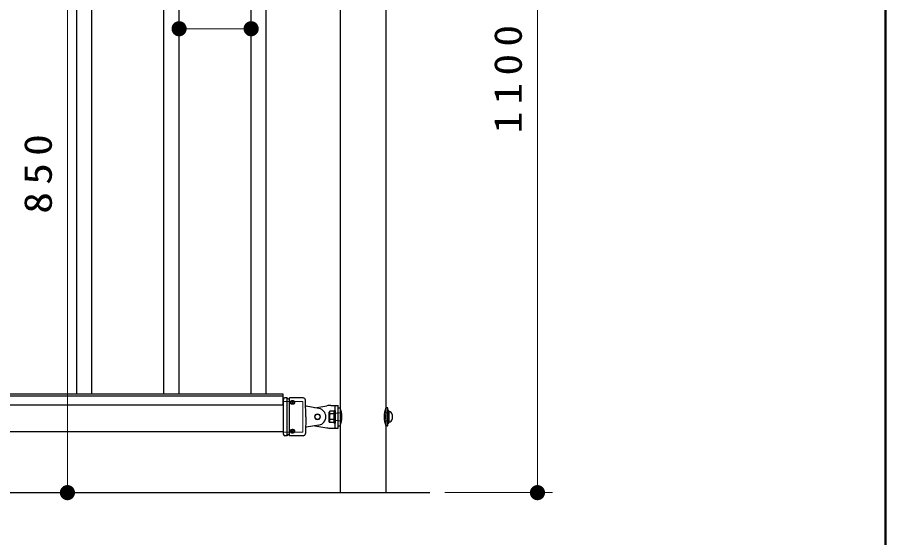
# Model space of a CAD drawing. Units: millimetres on the paper, scale 1:20. Extents: x -365 to 0, y 0 to 257.
# Drawn here: x -57.2 to 0, y 163.7 to 198 of the extents above; entities that cross this region are included whole.
import ezdxf

# ---------------------------------------------------------------- set-up
doc = ezdxf.new("R2010")
doc.units = ezdxf.units.MM
doc.linetypes.add('USER1', pattern=[4.5, 2.5, -2])
doc.layers.add('LY_1', color=4, linetype='Continuous', lineweight=25)
doc.layers.add('LY_3', color=7, linetype='Continuous', lineweight=13)
doc.styles.add('ＭＳ ゴシック', font='')
doc.styles.get('ＭＳ ゴシック').set_extended_font_data('MS Gothic')

# ---------------------------------------------------------------- blocks, each defined once
blk = doc.blocks.new('filled_dot')
at = {"color": 0, "linetype": 'Continuous', "lineweight": -2, "const_width": 1.25}
blk.add_lwpolyline([(-0.625, 0, 1), (0.625, 0, 1)], format="xyb", close=True, dxfattribs=at)

msp = doc.modelspace()

# ---------------------------------------------------------------- linework, layer by layer
at = {"layer": 'LY_1'}
for p, q in [((-32.943, 222.958), (-32.943, 166.708)), ((-35.968, 206.952), (-35.968, 166.708)), ((-36.068, 172.308), (-35.978, 172.308)), ((-35.968, 172.298), (-35.978, 172.308)), ((-32.943, 172.298), (-32.933, 172.308)), ((-32.843, 172.308), (-32.933, 172.308)), ((-36.093, 171.133), (-36.093, 172.283)), ((-32.818, 171.133), (-32.818, 172.283)), ((-36.068, 171.108), (-35.978, 171.108)), ((-35.968, 171.118), (-35.978, 171.108)), ((-32.943, 171.118), (-32.933, 171.108)), ((-32.843, 171.108), (-32.933, 171.108))]:
    msp.add_line(p, q, dxfattribs=at)
at = {"layer": 'LY_1', "color": 7, "lineweight": 13}
for p, q in [((-22.955, 221.708), (-22.955, 166.708)), ((-53.942, 166.708), (-53.942, 209.208)), ((-41.83, 197.296), (-46.58, 197.296)), ((-29.05, 166.708), (-21.955, 166.708))]:
    msp.add_line(p, q, dxfattribs=at)
at = {"layer": 'LY_1', "color": 40}
for p, q in [((-53.33, 173.233), (-53.33, 207.208)), ((-52.33, 173.233), (-52.33, 207.208)), ((-47.58, 173.233), (-47.58, 207.208)), ((-46.58, 173.233), (-46.58, 207.208)), ((-41.83, 173.233), (-41.83, 207.208)), ((-40.83, 173.233), (-40.83, 207.208))]:
    msp.add_line(p, q, dxfattribs=at)
at = {"layer": 'LY_1', "color": 190}
for p, q in [((-129.18, 173.233), (-39.73, 173.233)), ((-129.18, 173.083), (-39.73, 173.083)), ((-39.73, 173.233), (-39.73, 172.493)), ((-129.18, 172.493), (-39.73, 172.493)), ((-37.634, 172.299), (-36.839, 172.436)), ((-36.583, 172.458), (-36.093, 172.458)), ((-36.293, 170.958), (-36.293, 172.458)), ((-36.093, 170.958), (-36.093, 172.458)), ((-37.634, 171.118), (-36.839, 170.98)), ((-36.583, 170.958), (-36.093, 170.958))]:
    msp.add_line(p, q, dxfattribs=at)
at = {"layer": 'LY_1', "color": 94}
for p, q in [((-39.455, 172.958), (-39.605, 172.958)), ((-39.455, 170.458), (-39.455, 172.958)), ((-38.405, 172.958), (-39.305, 172.958)), ((-39.305, 170.458), (-39.305, 172.958)), ((-39.705, 170.558), (-39.705, 172.858)), ((-38.226, 171.708), (-38.255, 172.812)), ((-37.358, 172.25), (-38.204, 172.401)), ((-38.226, 171.708), (-38.255, 170.604)), ((-37.358, 171.167), (-38.204, 171.016)), ((-39.455, 170.458), (-39.605, 170.458)), ((-38.405, 170.458), (-39.305, 170.458))]:
    msp.add_line(p, q, dxfattribs=at)
at = {"layer": 'LY_1', "color": 21}
for p, q in [((-39.73, 172.708), (-39.705, 172.708)), ((-39.705, 170.708), (-129.205, 170.708))]:
    msp.add_line(p, q, dxfattribs=at)
at = {"layer": 'LY_1', "color": 94, "linetype": 'USER1', "lineweight": 13}
for p, q in [((-39.705, 172.721), (-38.43, 172.721)), ((-38.43, 170.696), (-38.43, 172.721)), ((-39.705, 170.696), (-38.43, 170.696))]:
    msp.add_line(p, q, dxfattribs=at)
at = {"layer": 'LY_1', "linetype": 'USER1', "lineweight": 13}
for p, q in [((-35.968, 171.708), (-35.968, 172.298)), ((-32.943, 171.708), (-32.943, 172.298)), ((-36.293, 171.958), (-36.093, 171.958)), ((-36.093, 171.971), (-35.968, 171.971)), ((-32.818, 171.971), (-32.943, 171.971)), ((-36.293, 171.458), (-36.093, 171.458)), ((-36.093, 171.446), (-35.968, 171.446)), ((-35.968, 171.118), (-35.968, 171.708)), ((-32.943, 171.118), (-32.943, 171.708)), ((-32.818, 171.446), (-32.943, 171.446))]:
    msp.add_line(p, q, dxfattribs=at)
at = {"layer": 'LY_1', "color": 7}
for p, q in [((-36.641, 172.084), (-36.678, 172.021)), ((-36.678, 171.396), (-36.678, 172.021)), ((-36.353, 172.084), (-36.641, 172.084)), ((-36.353, 171.896), (-36.641, 171.896)), ((-36.353, 172.133), (-36.293, 172.133)), ((-36.353, 171.283), (-36.353, 172.133)), ((-36.353, 172.084), (-36.353, 171.333)), ((-36.293, 172.133), (-36.293, 171.283)), ((-32.758, 172.133), (-32.818, 172.133)), ((-32.818, 172.133), (-32.818, 171.283)), ((-32.758, 171.283), (-32.758, 172.133)), ((-36.641, 171.333), (-36.678, 171.396)), ((-36.353, 171.521), (-36.641, 171.521)), ((-36.353, 171.333), (-36.641, 171.333)), ((-36.293, 171.283), (-36.353, 171.283)), ((-32.818, 171.283), (-32.758, 171.283)), ((-137.455, 166.708), (-30.05, 166.708))]:
    msp.add_line(p, q, dxfattribs=at)
at = {"layer": 'LY_1', "color": 131}
for p, q in [((-32.738, 172.058), (-32.758, 172.058)), ((-32.758, 172.058), (-32.758, 171.358)), ((-32.538, 171.858), (-32.538, 171.558)), ((-32.738, 171.358), (-32.758, 171.358))]:
    msp.add_line(p, q, dxfattribs=at)
at = {"layer": 'LY_1', "color": 94}
for points in [[(-39.268, 172.658), (-39.267, 172.649), (-39.265, 172.64), (-39.262, 172.631), (-39.258, 172.622), (-39.252, 172.614), (-39.246, 172.606), (-39.238, 172.598), (-39.23, 172.591), (-39.22, 172.584), (-39.21, 172.578), (-39.198, 172.572), (-39.186, 172.567), (-39.174, 172.563), (-39.161, 172.56), (-39.147, 172.557), (-39.133, 172.555), (-39.119, 172.554), (-39.105, 172.553), (-39.091, 172.554), (-39.077, 172.555), (-39.063, 172.557), (-39.05, 172.56), (-39.036, 172.563), (-39.024, 172.567), (-39.012, 172.572), (-39.001, 172.578), (-38.99, 172.584), (-38.981, 172.591), (-38.972, 172.598), (-38.964, 172.606), (-38.958, 172.614), (-38.952, 172.622), (-38.948, 172.631), (-38.945, 172.64), (-38.943, 172.649), (-38.943, 172.658), (-38.943, 172.667), (-38.945, 172.676), (-38.948, 172.685), (-38.952, 172.694), (-38.958, 172.702), (-38.964, 172.71), (-38.972, 172.718), (-38.981, 172.725), (-38.99, 172.732), (-39.001, 172.738), (-39.012, 172.743), (-39.024, 172.748), (-39.036, 172.752), (-39.05, 172.756), (-39.063, 172.759), (-39.077, 172.761), (-39.091, 172.762), (-39.105, 172.762), (-39.119, 172.762), (-39.133, 172.761), (-39.147, 172.759), (-39.161, 172.756), (-39.174, 172.752), (-39.186, 172.748), (-39.198, 172.743), (-39.21, 172.738), (-39.22, 172.732), (-39.23, 172.725), (-39.238, 172.718), (-39.246, 172.71), (-39.252, 172.702), (-39.258, 172.694), (-39.262, 172.685), (-39.265, 172.676), (-39.267, 172.667)], [(-39.268, 170.759), (-39.267, 170.75), (-39.265, 170.741), (-39.262, 170.732), (-39.258, 170.723), (-39.252, 170.715), (-39.246, 170.707), (-39.238, 170.699), (-39.23, 170.692), (-39.22, 170.685), (-39.21, 170.679), (-39.198, 170.673), (-39.186, 170.668), (-39.174, 170.664), (-39.161, 170.661), (-39.147, 170.658), (-39.133, 170.656), (-39.119, 170.655), (-39.105, 170.654), (-39.091, 170.655), (-39.077, 170.656), (-39.063, 170.658), (-39.05, 170.661), (-39.036, 170.664), (-39.024, 170.668), (-39.012, 170.673), (-39.001, 170.679), (-38.99, 170.685), (-38.981, 170.692), (-38.972, 170.699), (-38.964, 170.707), (-38.958, 170.715), (-38.952, 170.723), (-38.948, 170.732), (-38.945, 170.741), (-38.943, 170.75), (-38.943, 170.759), (-38.943, 170.768), (-38.945, 170.777), (-38.948, 170.786), (-38.952, 170.795), (-38.958, 170.803), (-38.964, 170.811), (-38.972, 170.819), (-38.981, 170.826), (-38.99, 170.833), (-39.001, 170.839), (-39.012, 170.844), (-39.024, 170.849), (-39.036, 170.854), (-39.05, 170.857), (-39.063, 170.86), (-39.077, 170.862), (-39.091, 170.863), (-39.105, 170.863), (-39.119, 170.863), (-39.133, 170.862), (-39.147, 170.86), (-39.161, 170.857), (-39.174, 170.854), (-39.186, 170.849), (-39.198, 170.844), (-39.21, 170.839), (-39.22, 170.833), (-39.23, 170.826), (-39.238, 170.819), (-39.246, 170.811), (-39.252, 170.803), (-39.258, 170.795), (-39.262, 170.786), (-39.265, 170.777), (-39.267, 170.768)]]:
    msp.add_lwpolyline(points, close=True, dxfattribs=at)
for points in [[(-39.205, 172.575), (-39.205, 172.584), (-39.203, 172.593), (-39.2, 172.602), (-39.195, 172.61), (-39.188, 172.618), (-39.179, 172.624), (-39.169, 172.631), (-39.158, 172.636), (-39.145, 172.64), (-39.132, 172.643), (-39.119, 172.645), (-39.105, 172.645), (-39.091, 172.645), (-39.078, 172.643), (-39.065, 172.64), (-39.052, 172.636), (-39.041, 172.631), (-39.031, 172.624), (-39.023, 172.618), (-39.016, 172.61), (-39.01, 172.602), (-39.007, 172.593), (-39.005, 172.584), (-39.006, 172.575)], [(-39.205, 170.841), (-39.205, 170.833), (-39.204, 170.824), (-39.2, 170.816), (-39.195, 170.808), (-39.189, 170.8), (-39.181, 170.793), (-39.171, 170.787), (-39.161, 170.782), (-39.149, 170.778), (-39.137, 170.775), (-39.123, 170.772), (-39.11, 170.771), (-39.097, 170.771), (-39.083, 170.773), (-39.071, 170.775), (-39.058, 170.779), (-39.047, 170.783), (-39.037, 170.789), (-39.027, 170.795), (-39.02, 170.802), (-39.013, 170.81), (-39.009, 170.818), (-39.006, 170.826), (-39.005, 170.835), (-39.005, 170.838), (-39.006, 170.841)]]:
    msp.add_lwpolyline(points, dxfattribs=at)
at = {"layer": 'LY_1', "linetype": 'USER1', "lineweight": 13}
for points in [[(-35.968, 171.446), (-35.965, 171.448), (-35.962, 171.455), (-35.959, 171.466), (-35.956, 171.481), (-35.954, 171.5), (-35.951, 171.523), (-35.949, 171.549), (-35.948, 171.577), (-35.946, 171.608), (-35.945, 171.64), (-35.945, 171.674), (-35.945, 171.708), (-35.945, 171.743), (-35.945, 171.776), (-35.946, 171.809), (-35.948, 171.84), (-35.949, 171.868), (-35.951, 171.894), (-35.954, 171.917), (-35.956, 171.936), (-35.959, 171.951), (-35.962, 171.962), (-35.965, 171.969), (-35.968, 171.971)], [(-32.943, 171.446), (-32.946, 171.448), (-32.949, 171.455), (-32.951, 171.466), (-32.954, 171.481), (-32.957, 171.5), (-32.959, 171.523), (-32.961, 171.549), (-32.962, 171.577), (-32.964, 171.608), (-32.965, 171.64), (-32.965, 171.674), (-32.966, 171.708), (-32.965, 171.743), (-32.965, 171.776), (-32.964, 171.809), (-32.962, 171.84), (-32.961, 171.868), (-32.959, 171.894), (-32.957, 171.917), (-32.954, 171.936), (-32.951, 171.951), (-32.949, 171.962), (-32.946, 171.969), (-32.943, 171.971)]]:
    msp.add_lwpolyline(points, dxfattribs=at)
at = {"layer": 'LY_1', "color": 94, "lineweight": 13}
msp.add_circle((-37.455, 171.708), 0.2, dxfattribs=at)
at = {"layer": 'LY_1', "color": 94}
msp.add_circle((-37.455, 171.708), 0.17, dxfattribs=at)
for centre, radius, start, end in [((-39.605, 172.858), 0.1, 90, 180), ((-39.38, 172.958), 0.075, 180, 0), ((-38.405, 172.808), 0.15, 1.5, 90), ((-38.196, 172.45), 0.05, 181.5, 259.8551), ((-37.455, 171.708), 0.55, 280.1449, 79.8551), ((-38.405, 170.608), 0.15, 270, 358.5), ((-38.196, 170.966), 0.05, 100.1449, 178.5), ((-39.605, 170.558), 0.1, 180, 270), ((-39.38, 170.458), 0.075, 0, 180)]:
    msp.add_arc(centre, radius, start, end, dxfattribs=at)
at = {"layer": 'LY_1', "color": 94, "lineweight": 13}
for centre, start, end in [((-39.605, 172.858), 90, 180), ((-39.605, 170.558), 180, 270)]:
    msp.add_arc(centre, 0.1, start, end, dxfattribs=at)
at = {"layer": 'LY_1', "color": 190}
for centre, start, end in [((-36.583, 170.958), 90, 99.8045), ((-36.583, 172.458), 260.1956, 270)]:
    msp.add_arc(centre, 1.5, start, end, dxfattribs=at)
at = {"layer": 'LY_1'}
for centre, radius, start, end in [((-36.068, 172.283), 0.025, 90, 180), ((-37.344, 171.708), 1.498, 336.8025, 23.1975), ((-31.566, 171.708), 1.498, 156.8024, 203.1976), ((-32.843, 172.283), 0.025, 0, 90), ((-36.068, 171.133), 0.025, 180, 270), ((-32.843, 171.133), 0.025, 270, 0)]:
    msp.add_arc(centre, radius, start, end, dxfattribs=at)
at = {"layer": 'LY_1', "color": 7}
for centre, radius, start, end in [((-36.504, 171.99), 0.166, 145.6159, 214.3841), ((-36.049, 171.708), 0.621, 162.4121, 197.5879), ((-36.504, 171.427), 0.166, 145.6158, 214.3842)]:
    msp.add_arc(centre, radius, start, end, dxfattribs=at)
at = {"layer": 'LY_1', "color": 131}
for centre, start, end in [((-32.738, 171.858), 0, 90), ((-32.738, 171.558), 270, 0)]:
    msp.add_arc(centre, 0.2, start, end, dxfattribs=at)
at = {"layer": 'LY_3', "lineweight": 50}
msp.add_line((0, 0), (0, 257), dxfattribs=at)

# ---------------------------------------------------------------- block references
at = {"layer": 'LY_1', "color": 7, "lineweight": 13, "xscale": 0.4, "yscale": 0.4}
msp.add_blockref('filled_dot', (-46.58, 197.296), dxfattribs=at)
for p, rotation in [((-41.83, 197.296), 180), ((-53.942, 166.708), 90), ((-22.955, 166.708), 90)]:
    msp.add_blockref('filled_dot', p, dxfattribs=dict(at, rotation=rotation))

# ---------------------------------------------------------------- texts
at = {"layer": 'LY_1', "color": 7, "char_height": 1.833, "attachment_point": 8, "rotation": 90, "style": 'ＭＳ ゴシック'}
for s, insert in [('\\T1.33;\\W1.15;1100', (-23.955, 194.208)), ('\\T1.33;\\W1.15;850', (-54.942, 187.958))]:
    msp.add_mtext(s, dxfattribs=dict(at, insert=insert))

doc.saveas('drawing.dxf')
